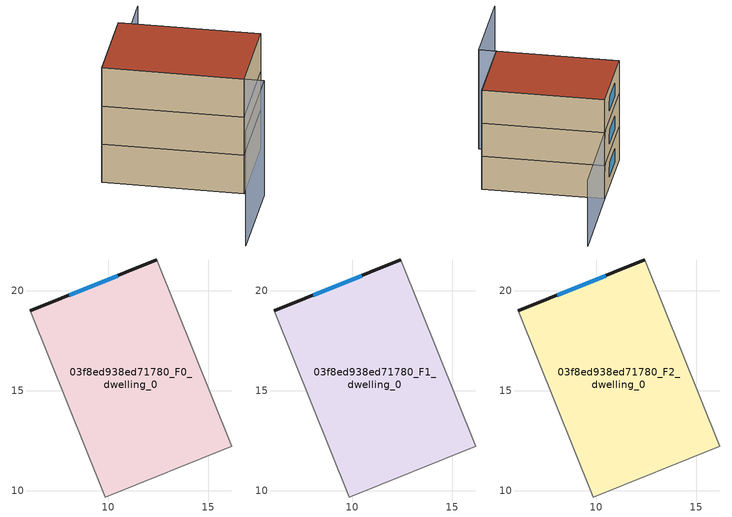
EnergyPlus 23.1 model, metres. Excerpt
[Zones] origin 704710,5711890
03f8ed938ed71780_F0_dwelling_0
 floor ground (EU_floor_Construction): 12.43,21.55 16.19,12.23 9.85,9.68 6.09,19 z0
 wall outside (EU_wall_Construction): 12.43,21.55 6.09,19 z0:3
 wall adiabatic (EU_wall_Construction): 6.09,19 9.85,9.68 16.19,12.23 12.43,21.55 z0:3
 window (EU_Window_Construction): 10.47,20.76 8.05,19.79 z0.93:2.07
03f8ed938ed71780_F1_dwelling_0
 floor to 03f8ed938ed71780_F0_dwelling_0 (EU_floor_Construction): 12.43,21.55 16.19,12.23 9.85,9.68 6.09,19 z3
 wall outside (EU_wall_Construction): 12.43,21.55 6.09,19 z3:6
 wall adiabatic (EU_wall_Construction): 6.09,19 9.85,9.68 16.19,12.23 12.43,21.55 z3:6
 window (EU_Window_Construction): 10.47,20.76 8.05,19.79 z3.93:5.07
03f8ed938ed71780_F2_dwelling_0
 floor to 03f8ed938ed71780_F1_dwelling_0 (EU_floor_Construction): 12.43,21.55 16.19,12.23 9.85,9.68 6.09,19 z6
 wall outside (EU_wall_Construction): 12.43,21.55 6.09,19 z6:9
 wall adiabatic (EU_wall_Construction): 6.09,19 9.85,9.68 16.19,12.23 12.43,21.55 z6:9
 window (EU_Window_Construction): 10.47,20.76 8.05,19.79 z6.93:8.07
 roof outside (EU_roof_Construction): 16.19,12.23 12.43,21.55 6.09,19 9.85,9.68 z9
shading: 6.13,19.01 10.37,8.37 / 10.37,8.37 3.26,5.53 z0:9; 16.19,12.23 12.43,21.55 / 12.43,21.55 20.09,24.64 z0:6
[Building]
EU S2 Campaign: North Axis=0; Terrain=City; Solar Distribution=FullExterior
[Site:Location]
London: Latitude=51.5; Longitude=-0.5; Time Zone=0; Elevation=25
[SizingPeriod:WeatherFileDays]
AnnualSizingPeriod: Begin Month=1; Begin Day of Month=1; End Month=12; End Day of Month=31; Day of Week for Start Day=Monday; Use Weather File Daylight Saving Period=No; Use Weather File Rain and Snow Indicators=No
[MATERIAL]
EU_InternalMass_Material: Roughness=MediumRough; Thickness=0.1; Conductivity=1; Density=1800; Specific Heat=900; Thermal Absorptance=0.9; Solar Absorptance=0.7; Visible Absorptance=0.7
[MATERIAL:NOMASS] Roughness=MediumRough; Thermal Absorptance=0.9; Solar Absorptance=0.7; Visible Absorptance=0.7
Name | Thermal Resistance
EU_wall_NoMass | 0.53138
EU_roof_NoMass | 2.54466
EU_floor_NoMass | 1.96308
[WINDOWMATERIAL:SIMPLEGLAZINGSYSTEM]
EU_Window_SimpleGlazing: UFactor=4.07112; Solar Heat Gain Coefficient=0.85; Visible Transmittance=0.85
[CONSTRUCTION]
EU_wall_Construction: EU_wall_NoMass
EU_roof_Construction: EU_roof_NoMass
EU_floor_Construction: EU_floor_NoMass
EU_Window_Construction: EU_Window_SimpleGlazing
EU_InternalMass_Construction: EU_InternalMass_Material
[ZONE] Type=1; Multiplier=1; Ceiling Height=autocalculate; Floor Area=autocalculate; Part of Total Floor Area=Yes
Name | Volume
03f8ed938ed71780_F0_dwelling_0 | 205.825
03f8ed938ed71780_F1_dwelling_0; 03f8ed938ed71780_F2_dwelling_0 | 205.824
[INTERNALMASS] Construction=EU_InternalMass_Construction; Surface Area=68.6083
Name | Zone or ZoneList
03f8ed938ed71780_F0_dwelling_0_EU_InternalMass | 03f8ed938ed71780_F0_dwelling_0
03f8ed938ed71780_F1_dwelling_0_EU_InternalMass | 03f8ed938ed71780_F1_dwelling_0
03f8ed938ed71780_F2_dwelling_0_EU_InternalMass | 03f8ed938ed71780_F2_dwelling_0
[OTHEREQUIPMENT] Fuel Type=Electricity; Design Level Calculation Method=Watts/Area; Power per Zone Floor Area=1; Fraction Latent=0; Fraction Radiant=0; Fraction Lost=0; Carbon Dioxide Generation Rate=0; EndUse Subcategory=EU_Step8_InternalGains
Name | Zone or ZoneList or Space or SpaceList | Schedule
EU_Step8_InternalGain_03f8ed938ed71780_F0_dwelling_0_f000 | 03f8ed938ed71780_F0_dwelling_0 | EU_Step8_GainSchedule_03f8ed938ed71780_F0_dwelling_0_f000
EU_Step8_InternalGain_03f8ed938ed71780_F1_dwelling_0_f000 | 03f8ed938ed71780_F1_dwelling_0 | EU_Step8_GainSchedule_03f8ed938ed71780_F1_dwelling_0_f000
EU_Step8_InternalGain_03f8ed938ed71780_F2_dwelling_0_f000 | 03f8ed938ed71780_F2_dwelling_0 | EU_Step8_GainSchedule_03f8ed938ed71780_F2_dwelling_0_f000
[ZONEVENTILATION:DESIGNFLOWRATE] Schedule=EU_AlwaysOn; Design Flow Rate Calculation Method=AirChanges/Hour; Air Changes per Hour=0.463094; Ventilation Type=Natural; Fan Pressure Rise=0; Fan Total Efficiency=1; Constant Term Coefficient=1; Temperature Term Coefficient=0; Velocity Term Coefficient=0; Velocity Squared Term Coefficient=0; Minimum Indoor Temperature=-100; Maximum Indoor Temperature=100; Delta Temperature=-100; Minimum Outdoor Temperature=-100; Maximum Outdoor Temperature=100; Maximum Wind Speed=40
Name | Zone or ZoneList or Space or SpaceList
EU_ConstantAir_03f8ed938ed71780_F0_dwelling_0 | 03f8ed938ed71780_F0_dwelling_0
EU_ConstantAir_03f8ed938ed71780_F1_dwelling_0 | 03f8ed938ed71780_F1_dwelling_0
EU_ConstantAir_03f8ed938ed71780_F2_dwelling_0 | 03f8ed938ed71780_F2_dwelling_0
[HVACTEMPLATE:THERMOSTAT] Constant Heating Setpoint=20; Constant Cooling Setpoint=50
EU_HeatOnly_03f8ed938ed71780_F0_dwelling_0; EU_HeatOnly_03f8ed938ed71780_F1_dwelling_0; EU_HeatOnly_03f8ed938ed71780_F2_dwelling_0
[HVACTEMPLATE:ZONE:IDEALLOADSAIRSYSTEM] System Availability Schedule=EU_AlwaysOn; Maximum Heating Supply Air Temperature=50; Minimum Cooling Supply Air Temperature=13; Maximum Heating Supply Air Humidity Ratio=0.0156; Minimum Cooling Supply Air Humidity Ratio=0.0077; Heating Limit=NoLimit; Cooling Limit=NoLimit; Heating Availability Schedule=EU_AlwaysOn; Cooling Availability Schedule=EU_CoolingOff; Dehumidification Control Type=ConstantSensibleHeatRatio; Cooling Sensible Heat Ratio=0.7; Dehumidification Setpoint=60; Humidification Control Type=None; Humidification Setpoint=30; Outdoor Air Method=None; Outdoor Air Flow Rate per Person=0.00944; Outdoor Air Flow Rate per Zone Floor Area=0; Outdoor Air Flow Rate per Zone=0; Demand Controlled Ventilation Type=None; Outdoor Air Economizer Type=NoEconomizer; Heat Recovery Type=None; Sensible Heat Recovery Effectiveness=0.7; Latent Heat Recovery Effectiveness=0.65
Name | Template Thermostat
03f8ed938ed71780_F0_dwelling_0 | EU_HeatOnly_03f8ed938ed71780_F0_dwelling_0
03f8ed938ed71780_F1_dwelling_0 | EU_HeatOnly_03f8ed938ed71780_F1_dwelling_0
03f8ed938ed71780_F2_dwelling_0 | EU_HeatOnly_03f8ed938ed71780_F2_dwelling_0
[SIZING:ZONE] Zone Cooling Design Supply Air Temperature Input Method=SupplyAirTemperature; Zone Cooling Design Supply Air Temperature=13; Zone Heating Design Supply Air Temperature Input Method=SupplyAirTemperature; Zone Heating Design Supply Air Temperature=50; Zone Cooling Design Supply Air Humidity Ratio=0.008; Zone Heating Design Supply Air Humidity Ratio=0.008; Cooling Design Air Flow Method=DesignDay; Cooling Design Air Flow Rate=0; Cooling Minimum Air Flow per Zone Floor Area=0.000762; Cooling Minimum Air Flow=0; Cooling Minimum Air Flow Fraction=0.2; Heating Design Air Flow Method=DesignDay; Heating Design Air Flow Rate=0; Heating Maximum Air Flow per Zone Floor Area=0.002032; Heating Maximum Air Flow=0.141576; Heating Maximum Air Flow Fraction=0.3; Account for Dedicated Outdoor Air System=No; Dedicated Outdoor Air System Control Strategy=NeutralSupplyAir; Dedicated Outdoor Air Low Setpoint Temperature for Design=autosize; Dedicated Outdoor Air High Setpoint Temperature for Design=autosize; Zone Load Sizing Method=Sensible Load Only No Latent Load; Zone Latent Cooling Design Supply Air Humidity Ratio Input Method=HumidityRatioDifference; Zone Cooling Design Supply Air Humidity Ratio Difference=0.005; Zone Latent Heating Design Supply Air Humidity Ratio Input Method=HumidityRatioDifference; Zone Humidification Design Supply Air Humidity Ratio Difference=0.005
03f8ed938ed71780_F0_dwelling_0; 03f8ed938ed71780_F1_dwelling_0; 03f8ed938ed71780_F2_dwelling_0
[SCHEDULE:CONSTANT]
Name | Hourly Value
EU_AlwaysOn | 1
EU_CoolingOff | 0
[SCHEDULE:FILE] Column Number=1; Rows to Skip at Top=0; Number of Hours of Data=8760; Column Separator=Comma; Interpolate to Timestep=No; Minutes per Item=60; Adjust Schedule for Daylight Savings=Yes
Name | File
EU_Step8_GainSchedule_03f8ed938ed71780_F0_dwelling_0_f000 | ../../schedules/03f8ed938ed71780/03f8ed938ed71780_F0_dwelling_0_f000_gain.csv
EU_Step8_GainSchedule_03f8ed938ed71780_F1_dwelling_0_f000 | ../../schedules/03f8ed938ed71780/03f8ed938ed71780_F1_dwelling_0_f000_gain.csv
EU_Step8_GainSchedule_03f8ed938ed71780_F2_dwelling_0_f000 | ../../schedules/03f8ed938ed71780/03f8ed938ed71780_F2_dwelling_0_f000_gain.csv
